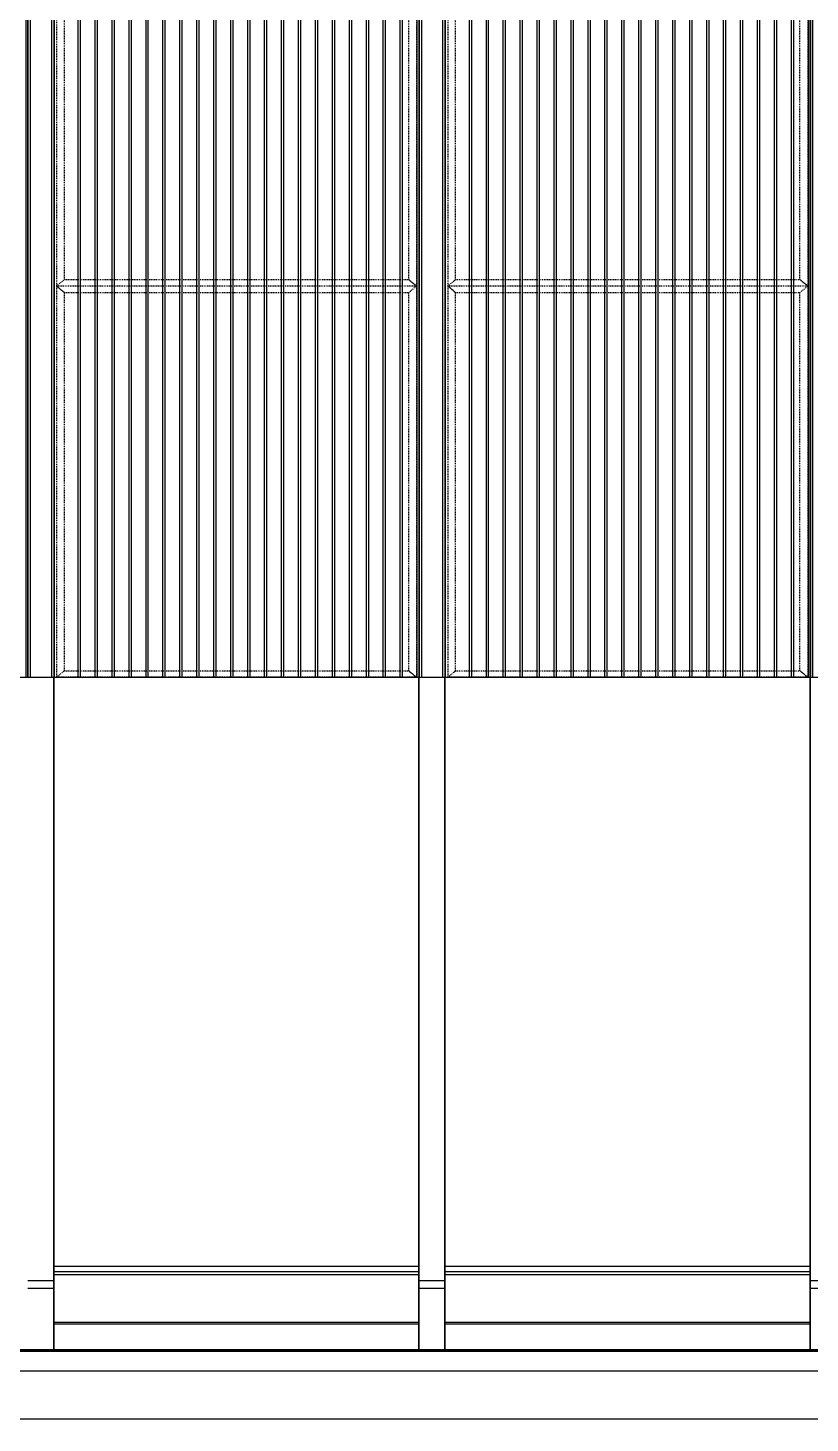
# Model space of a CAD drawing. Header units: millimetres. Extents: x 2519235 to 7246330, y 25937 to 201821.
# Drawn here: x 3140635 to 3143635, y 105490 to 110840 of the extents above; entities that cross this region are included whole.
import ezdxf
from ezdxf.enums import TextEntityAlignment as Align
from ezdxf.xclip import XClip

# ---------------------------------------------------------------- set-up
doc = ezdxf.new("R2010")
doc.units = ezdxf.units.MM
doc.header["$XCLIPFRAME"] = 0
doc.set_wipeout_variables(frame=1)
for name, pattern in [('ACM_Grid2', [9, 6, -1, 1, -1]), ('HIDDEN', [0.375, 0.25, -0.125]), ('HIDDEN2', [4.7625, 3.175, -1.5875]), ('TA_GL_005.00000', [13.75, 5, -1.25, 1.25, -1.25, 5]), ('TA_HL_001.00000', [6.5, 3.55, -2.95])]:
    doc.linetypes.add(name, pattern=pattern)
for name, color, linetype in [('000 - 0_HIDE_OBJ_FRAMING_DEF_SUB_1', 7, 'Continuous'), ('000 - 0_SYM_DWG_GRID-BUBBLE_MAIN_COLOR_1', 7, 'Continuous'), ('000 - 0_SYM_DWG_GRIDLINE_MAIN_COLOR_251', 7, 'Continuous'), ('000 - 0_SYM_DWG_LEVEL_TEXT', 7, 'Continuous'), ('010 - ASPG_EXTR_MAIN_COLOR_2', 7, 'Continuous'), ('010 - ASPG_EXTR_WIPEOUT_', 7, 'Continuous'), ('010 - ASPG_FRAMING_MAIN_COLOR_1', 7, 'Continuous'), ('010 - ASPG_FRAMING_SUB_COLOR_2', 7, 'Continuous'), ('010 - ASPG_FRAMING_SUB_COLOR_3', 7, 'Continuous'), ('_[-125x65x6x8', 7, 'Continuous'), ('_PL-02', 7, 'Continuous'), ('_PLATE-SC', 7, 'Continuous'), ('_SC -100x100x6x8', 7, 'Continuous'), ('_งานโครงสร้าง', 7, 'Continuous'), ('A-canopy', 7, 'Continuous'), ('G-ANNO-HATCH-G251', 7, 'Continuous'), ('Xref-LOUVER$0$_LOUVER', 7, 'Continuous')]:
    doc.layers.add(name, color=color, linetype=linetype)
doc.layers.add('ACM_Line_Grid Line _Existing__Lw2_', color=7, linetype='ACM_Grid2', lineweight=9)
doc.styles.add('Arial', font='arial.ttf', dxfattribs={"height": 300})
doc.styles.add('Arial_1', font='arial.ttf', dxfattribs={"height": 250})
doc.styles.add('TA', font='', dxfattribs={"height": 4.5})
doc.styles.get('TA').set_extended_font_data('Cordia New')

# ---------------------------------------------------------------- blocks, each defined once
blk = doc.blocks.new('A$C9a10139f')
at = {"layer": '000 - 0_HIDE_OBJ_FRAMING_DEF_SUB_1', "lineweight": 9}
h = blk.add_hatch(dxfattribs=at)
h.set_pattern_fill('FP_25', style=0, pattern_type=2)
h.set_pattern_definition([(90, (2976300.8, 29362.6), (-1500, 9e-14), [])])
h.paths.add_polyline_path([(-43252.8, 2267.6), (-14879, 2267.6), (-14879, 2271.1), (-16149.8, 2271.1), (-16149.8, 2386.3), (-16249.8, 2386.3), (-16249.8, 2271.1), (-17649.8, 2271.1), (-17649.8, 2386.3), (-17749.8, 2386.3), (-17749.8, 2271.1), (-19149.8, 2271.1), (-19149.8, 2386.3), (-19249.8, 2386.3), (-19249.8, 2271.1), (-20649.8, 2271.1), (-20649.8, 2386.3), (-20749.8, 2386.3), (-20749.8, 2271.1), (-22149.8, 2271.1), (-22149.8, 2386.3), (-22249.8, 2386.3), (-22249.8, 2271.1), (-23649.8, 2271.1), (-23649.8, 2386.3), (-23749.8, 2386.3), (-23749.8, 2271.1), (-25149.8, 2271.1), (-25149.8, 2386.3), (-25249.8, 2386.3), (-25249.8, 2271.1), (-26649.8, 2271.1), (-26649.8, 2386.3), (-26749.8, 2386.3), (-26750, 2271.1), (-28149.8, 2271.1), (-28149.8, 2386.3), (-28250, 2386.3), (-28250, 2271.1), (-29650, 2271.1), (-29650, 2386.3), (-29750, 2386.3), (-29750, 2271.1), (-31150, 2271.1), (-31150, 2386.3), (-31250, 2386.3), (-31250, 2271.1), (-32380.8, 2271.1), (-32380.8, 2371.1), (-32650, 2371.9), (-32650, 2386.3), (-40862.4, 2386.3), (-40988.5, 2386.3), (-43210.2, 2269.8)])
h.paths.add_polyline_path([(-14760, 2267.6), (-14760, 2271.1), (-14770, 2271.1), (-14770, 2267.6)])
at = {"layer": '000 - 0_HIDE_OBJ_FRAMING_DEF_SUB_1', "color": 7}
for p, q in [((-25249.8, 2502.8), (-25149.8, 2502.8)), ((-25249.8, 2502.8), (-25149.8, 2502.8)), ((-26749.8, 2397.6), (-26649.8, 2397.6)), ((-25249.8, 2402.8), (-25149.8, 2402.8)), ((-25249.8, 2397.6), (-25149.8, 2397.6)), ((-23749.8, 2397.6), (-23649.8, 2397.6)), ((-14750, 2266.3), (-43636.1, 2266.3)), ((-14774, 2267.6), (-43611.8, 2267.6)), ((-14750, 2190), (-44055.1, 2190)), ((-14700, 1990), (-44480.3, 1990)), ((-14750, 2006.4), (-44055.1, 2006.4)), ((-26575, 1990), (-25226.8, 1990)), ((-25176.1, 1990), (-23825, 1990))]:
    blk.add_line(p, q, dxfattribs=at)
at = {"layer": '000 - 0_HIDE_OBJ_FRAMING_DEF_SUB_1', "color": 7, "lineweight": 9}
for p, q in [((-25226.8, 1990), (-26575, 1990)), ((-23825, 1990), (-25176.1, 1990))]:
    blk.add_line(p, q, dxfattribs=at)
blk = doc.blocks.new('*U967')
at = {"color": 7}
blk.add_point((0, 0), dxfattribs=at)
at = {"layer": '000 - 0_SYM_DWG_LEVEL_TEXT', "color": 7, "style": 'Arial_1'}
for tag, p in [('LV_NAME_1', (-531.28, 11.92)), ('LV_NAME_2', (-531.29, 6.83)), ('LV_NAME_3', (-531.3, 1.74))]:
    blk.add_attdef(tag, p, '', height=3, dxfattribs=at)
blk = doc.blocks.new('*U970')
at = {"layer": '000 - 0_SYM_DWG_GRIDLINE_MAIN_COLOR_251', "color": 7, "linetype": 'ByBlock', "ltscale": 5}
blk.add_line((20, 0), (-348.8, 0), dxfattribs=at)
at = {"color": 7, "style": 'TA', "flags": 1}
blk.add_attdef('LOCATION', (6, -6), '', height=4.5, rotation=270, dxfattribs=at)
at = {"layer": '000 - 0_SYM_DWG_GRID-BUBBLE_MAIN_COLOR_1', "color": 7, "style": 'Arial'}
blk.add_attdef('GRID-HEAD', text='', height=4, rotation=90, dxfattribs=at).set_placement((42.25, 0), align=Align.MIDDLE_CENTER)
blk = doc.blocks.new('*U996')
at = {"layer": '000 - 0_SYM_DWG_GRIDLINE_MAIN_COLOR_251', "color": 7, "linetype": 'ByBlock', "ltscale": 5}
blk.add_line((20, 0), (-878, 0), dxfattribs=at)
at = {"color": 7, "style": 'TA', "flags": 1}
blk.add_attdef('LOCATION', (6, -6), '', height=4.5, rotation=270, dxfattribs=at)
blk = doc.blocks.new('W-1-PP17-ENT1_REV02_20260415-163734_PP17_ENT1_ELE3_DIMS')
at = {"color": 7, "xscale": 50, "yscale": 50, "zscale": 50}
blk.add_blockref('*U967', (0, 107040), dxfattribs=at)
at = {"layer": '000 - 0_SYM_DWG_GRIDLINE_MAIN_COLOR_251', "color": 7, "linetype": 'TA_GL_005.00000', "xscale": 50, "yscale": 50, "zscale": 50}
for name, p, rotation in [('*U970', (0, 100000), 270), ('*U996', (-18300, 107040), 180)]:
    blk.add_blockref(name, p, dxfattribs=dict(at, rotation=rotation))
blk = doc.blocks.new('Xref-LOUVER$0$A$C4e4e93cb')
at = {"color": 7}
blk.add_wipeout([(10250, 5871.1), (10250, 8480), (28151.2, 8480), (28151.2, 5771.1), (10520.3, 5771.1), (10520.3, 5871.1)], dxfattribs=at).dxf.layer = 'A-canopy'
blk.add_wipeout([(10250, 5871.1), (10250, 8480), (28151.2, 8480), (28151.2, 5771.1), (10520.3, 5771.1), (10520.3, 5871.1)], dxfattribs=at)
at = {"layer": 'A-canopy', "color": 7}
for p, q in [((16248.8, 8480), (16152.8, 8480)), ((16248.8, 8480), (16152.8, 8480)), ((16250.2, 7891.1), (16250.2, 8480)), ((16250.2, 8480), (17650.2, 8480)), ((16250.2, 8240), (16250.2, 8455)), ((16250.2, 8455), (16250.2, 7891.1)), ((16300.2, 8480), (16250.8, 8480)), ((16300.2, 8480), (16250.8, 8480)), ((16250.8, 8480), (17650.2, 8480)), ((17650.8, 8480), (17600.2, 8480)), ((17650.8, 8480), (17600.2, 8480)), ((17650.2, 8480), (17650.2, 7891.1)), ((17650.2, 7891.1), (17650.2, 8455)), ((17650.2, 8455), (17650.2, 8240)), ((17748.8, 8480), (17652.8, 8480)), ((17748.8, 8480), (17652.8, 8480)), ((17750.2, 7891.1), (17750.2, 8480)), ((17750.2, 8480), (18300, 8480)), ((17750.2, 8240), (17750.2, 8455)), ((17750.2, 8455), (17750.2, 7891.1)), ((17800.2, 8480), (17750.8, 8480)), ((17800.2, 8480), (17750.8, 8480)), ((17750.8, 8480), (18300, 8480)), ((18300, 8480), (19150.2, 8480)), ((18300, 8480), (19150.2, 8480)), ((19150.8, 8480), (19100.2, 8480)), ((19150.8, 8480), (19100.2, 8480)), ((19150.2, 8480), (19150.2, 7891.1)), ((19150.2, 7891.1), (19150.2, 8455)), ((19150.2, 8455), (19150.2, 8240)), ((16152.8, 8365), (16150.8, 8365)), ((16250.2, 8365), (16248.8, 8365)), ((17652.8, 8365), (17650.8, 8365)), ((17750.2, 8365), (17748.8, 8365)), ((16250.2, 6091.1), (16250.2, 7891.1)), ((16250.2, 7891.1), (16250.2, 6066.1)), ((17650.2, 6066.1), (17650.2, 7891.1)), ((17650.2, 7891.1), (17650.2, 6091.1)), ((17750.2, 6091.1), (17750.2, 7891.1)), ((17750.2, 7891.1), (17750.2, 6066.1)), ((19150.2, 6066.1), (19150.2, 7891.1)), ((19150.2, 7891.1), (19150.2, 6091.1)), ((16250.2, 6071.1), (16250.2, 6091.1)), ((17650.2, 6091.1), (16250.2, 6091.1)), ((16250.2, 6060.2), (16250.2, 6071.1)), ((16250.2, 6071.1), (17650.2, 6071.1)), ((16250.2, 6071.1), (17650.2, 6071.1)), ((16250.2, 6066.1), (16250.2, 5896.1)), ((16250.2, 6058.1), (16250.2, 6060.2)), ((16250.2, 6060.2), (17650.2, 6060.2)), ((16250.2, 5877.1), (16250.2, 6058.1)), ((16250.2, 6036.1), (16250.2, 6048.6)), ((16250.2, 6046.6), (16250.2, 6036.1)), ((17650.2, 6091.1), (17650.2, 6071.1)), ((17650.2, 6071.1), (17650.2, 6060.2)), ((17650.2, 5896.1), (17650.2, 6066.1)), ((17650.2, 6060.2), (17650.2, 6058.1)), ((17650.2, 6058.1), (17650.2, 5877.1)), ((17650.2, 6048.6), (17650.2, 6036.1)), ((17650.2, 6036.1), (17650.2, 6046.6)), ((17750.2, 6071.1), (17750.2, 6091.1)), ((18300, 6091.1), (17750.2, 6091.1)), ((17750.2, 6060.2), (17750.2, 6071.1)), ((17750.2, 6071.1), (18300, 6071.1)), ((17750.2, 6071.1), (18300, 6071.1)), ((17750.2, 6066.1), (17750.2, 5896.1)), ((17750.2, 6058.1), (17750.2, 6060.2)), ((17750.2, 6060.2), (18300, 6060.2)), ((17750.2, 5877.1), (17750.2, 6058.1)), ((17750.2, 6036.1), (17750.2, 6048.6)), ((17750.2, 6046.6), (17750.2, 6036.1)), ((19150.2, 6091.1), (18300, 6091.1)), ((18300, 6071.1), (19150.2, 6071.1)), ((18300, 6071.1), (19150.2, 6071.1)), ((18300, 6060.2), (19150.2, 6060.2)), ((19150.2, 6091.1), (19150.2, 6071.1)), ((19150.2, 6071.1), (19150.2, 6060.2)), ((19150.2, 5896.1), (19150.2, 6066.1)), ((19150.2, 6060.2), (19150.2, 6058.1)), ((19150.2, 6058.1), (19150.2, 5877.1)), ((19150.2, 6048.6), (19150.2, 6036.1)), ((19150.2, 6036.1), (19150.2, 6046.6)), ((16250.2, 6036.1), (16150.2, 6036.1)), ((16250.2, 6036.1), (16150.2, 6036.1)), ((16250.2, 6006.1), (16150.2, 6006.1)), ((16250.2, 6006.1), (16150.2, 6006.1)), ((16250.2, 5896.1), (16250.2, 6006.1)), ((16250.2, 6006.1), (16250.2, 5771.1)), ((17750.2, 6036.1), (17650.2, 6036.1)), ((17750.2, 6036.1), (17650.2, 6036.1)), ((17650.2, 5771.1), (17650.2, 6006.1)), ((17650.2, 6006.1), (17650.2, 5896.1)), ((17750.2, 6006.1), (17650.2, 6006.1)), ((17750.2, 6006.1), (17650.2, 6006.1)), ((17750.2, 5896.1), (17750.2, 6006.1)), ((17750.2, 6006.1), (17750.2, 5771.1)), ((19250.2, 6036.1), (19150.2, 6036.1)), ((19250.2, 6036.1), (19150.2, 6036.1)), ((19150.2, 5771.1), (19150.2, 6006.1)), ((19150.2, 6006.1), (19150.2, 5896.1)), ((19250.2, 6006.1), (19150.2, 6006.1)), ((19250.2, 6006.1), (19150.2, 6006.1)), ((16250.2, 5871.1), (16250.2, 5877.1)), ((16250.2, 5877.1), (17650.2, 5877.1)), ((16250.2, 5877.1), (17650.2, 5877.1)), ((16250.2, 5871.9), (16250.2, 5872.8)), ((16250.2, 5872.8), (16250.2, 5871.8)), ((16250.2, 5771.1), (16250.2, 5871.1)), ((16250.2, 5871.1), (17650.2, 5871.1)), ((16250.2, 5871.1), (17650.2, 5871.1)), ((17650.2, 5877.1), (17650.2, 5871.1)), ((17650.2, 5871.8), (17650.2, 5872.8)), ((17650.2, 5872.8), (17650.2, 5871.9)), ((17650.2, 5871.1), (17650.2, 5771.1)), ((17750.2, 5871.1), (17750.2, 5877.1)), ((17750.2, 5877.1), (18300, 5877.1)), ((17750.2, 5877.1), (18300, 5877.1)), ((17750.2, 5871.9), (17750.2, 5872.8)), ((17750.2, 5872.8), (17750.2, 5871.8)), ((17750.2, 5771.1), (17750.2, 5871.1)), ((17750.2, 5871.1), (18300, 5871.1)), ((17750.2, 5871.1), (18300, 5871.1)), ((18300, 5877.1), (19150.2, 5877.1)), ((18300, 5877.1), (19150.2, 5877.1)), ((18300, 5871.1), (19150.2, 5871.1)), ((18300, 5871.1), (19150.2, 5871.1)), ((19150.2, 5877.1), (19150.2, 5871.1)), ((19150.2, 5871.8), (19150.2, 5872.8)), ((19150.2, 5872.8), (19150.2, 5871.9)), ((19150.2, 5871.1), (19150.2, 5771.1)), ((16250.2, 5771.1), (17650.2, 5771.1)), ((16250.2, 5771.1), (17650.2, 5771.1)), ((17750.2, 5771.1), (18300, 5771.1)), ((17750.2, 5771.1), (18300, 5771.1)), ((18300, 5771.1), (19150.2, 5771.1)), ((18300, 5771.1), (19150.2, 5771.1))]:
    blk.add_line(p, q, dxfattribs=at)
blk.add_lwpolyline([(10250, 5871.1), (10250, 8480), (28151.2, 8480), (28151.2, 5771.1), (10520.3, 5771.1), (10520.3, 5871.1)], close=True, dxfattribs=at)
blk = doc.blocks.new('*U92')
at = {"color": 7, "linetype": 'HIDDEN2', "ltscale": 0.3}
blk.add_line((0, -26.5), (-2700, -26.5), dxfattribs=at)
at = {"color": 7}
blk.add_lwpolyline([(0, 32.5), (-2700, 32.5), (-2700, -32.5), (0, -32.5)], close=True, dxfattribs=at)
blk = doc.blocks.new('_PL-01')
at = {"layer": 'G-ANNO-HATCH-G251'}
h = blk.add_hatch(dxfattribs=at)
h.set_pattern_fill('AR-CONC', scale=0.05)
h.set_pattern_definition([(50, (-178564.836, -85577.109), (9.10923345, -0.79695428), [0.9525, -10.4775]), (355, (-178564.836, -85577.109), (-1.76217107, 9.55284226), [0.762, -8.3820292]), (100.4514447, (-178564.077, -85577.176), (7.34706235, 8.7558876), [0.80950044, -8.90451223]), (46.1842, (-178564.836, -85574.569), (13.55395204, -2.1021164), [1.42875, -15.71625]), (96.6355576, (-178563.706, -85574.744), (11.8702067, 12.3713062), [1.2142512, -13.3567804]), (351.184151, (-178564.836, -85574.57), (11.8702067, 12.3713062), [1.1429984, -12.5729866]), (21, (-178563.566, -85575.204), (7.58071956, -5.1132599), [0.9525, -10.4775]), (326, (-178563.566, -85575.204), (3.0901014, 9.2093983), [0.762, -8.382]), (71.451445, (-178562.934, -85575.63), (10.67082096, 4.09613844), [0.80950044, -8.9044969]), (37.5, (-178564.8358, -85577.1093), (0.15443016, 4.227751944), [0, -8.2804, 0, -8.509, 0, -8.41375]), (7.5, (-178564.836, -85577.1093), (3.34098313, 5.00902874), [0, -4.8514, 0, -8.0899, 0, -3.20675]), (327.5, (-178567.668, -85577.1093), (6.77952976, -0.2864372), [0, -3.175, 0, -9.906, 0, -13.1445]), (317.5, (-178568.938, -85577.1093), (7.40645907, 1.27132455), [0, -4.1275, 0, -6.5786, 0, -9.3345])])
h.paths.add_polyline_path([(70, 0), (-70, 0), (-70, -10), (70, -10)])
h = blk.add_hatch(dxfattribs=at)
h.set_pattern_fill('ANSI32', scale=0.5, angle=90)
h.set_pattern_definition([(135, (-178371.5467, -85577.1093), (-3.36759605, -3.36759605), []), (135, (-178371.5467, -85574.8643), (-3.36759605, -3.36759605), [])])
h.paths.add_polyline_path([(70, -10), (-70, -10), (-70, -20), (70, -20)])
at = {"color": 7}
for points in [[(-70, 0), (70, 0), (70, -10), (-70, -10)], [(-70, -10), (70, -10), (70, -20), (-70, -20)]]:
    blk.add_lwpolyline(points, close=True, dxfattribs=at)
at = {"layer": 'ACM_Line_Grid Line _Existing__Lw2_', "color": 7, "lineweight": 20}
blk.add_line((0, 0), (0, -20), dxfattribs=at)
blk = doc.blocks.new('*U57')
at = {"color": 7}
for p, q in [((-3, 1960), (-63, 1960)), ((-57.9, 1955), (-50, 1955)), ((-50, -395), (-50, 1955)), ((-50, 1955), (50, 1955)), ((-24.8, 1931.6), (-24.8, 1918.4)), ((-24.8, 1931.6), (-23.6, 1930.3)), ((-22.4, 1931.6), (-23.6, 1930.3)), ((-23.6, 1930.3), (-23.6, 1919.7)), ((-22.4, 1931.6), (-21.2, 1930.3)), ((-22.4, 1931.6), (-22.4, 1918.4)), ((-20, 1931.6), (-21.2, 1930.3)), ((-21.2, 1930.3), (-21.2, 1919.7)), ((-20, 1931.6), (-18.8, 1930.3)), ((-20, 1931.6), (-20, 1918.4)), ((-17.6, 1935.8), (-18.8, 1935)), ((-18.8, 1935), (-18.8, 1915)), ((-17.6, 1935.8), (-11, 1935.8)), ((-17.6, 1928.6), (-11, 1928.6)), ((-11, 1935.8), (-9.8, 1935)), ((-9.8, 1938.5), (-9.8, 1911.5)), ((-9.8, 1938.5), (-8, 1938.5)), ((-8, 1938.5), (-8, 1911.5)), ((-3, 1955), (-3, 1960)), ((4, 1911.5), (4, 1938.5)), ((5.8, 1938.5), (4, 1938.5)), ((5.8, 1911.5), (5.8, 1938.5)), ((7, 1935.8), (5.8, 1935)), ((13.6, 1935.8), (7, 1935.8)), ((13.6, 1928.6), (7, 1928.6)), ((13.6, 1935.8), (14.8, 1935)), ((14.8, 1915), (14.8, 1935)), ((22.6, 1935.8), (16, 1935.8)), ((22.6, 1928.6), (16, 1928.6)), ((22.6, 1935.8), (23.8, 1935)), ((23.8, 1915), (23.8, 1935)), ((25, 1931.6), (23.8, 1930.3)), ((26.2, 1930.3), (25, 1931.6)), ((25, 1918.4), (25, 1931.6)), ((27.4, 1931.6), (26.2, 1930.3)), ((26.2, 1919.7), (26.2, 1930.3)), ((28.6, 1930.3), (27.4, 1931.6)), ((27.4, 1918.4), (27.4, 1931.6)), ((29.8, 1931.6), (28.6, 1930.3)), ((28.6, 1930.3), (28.6, 1919.7)), ((29.8, 1918.4), (29.8, 1931.6)), ((50, 1955), (50, -395)), ((-24.8, 1918.4), (-23.6, 1919.7)), ((-23.6, 1919.7), (-22.4, 1918.4)), ((-22.4, 1918.4), (-21.2, 1919.7)), ((-21.2, 1919.7), (-20, 1918.4)), ((-20, 1918.4), (-18.8, 1919.7)), ((-17.6, 1914.2), (-18.8, 1915)), ((-17.6, 1921.4), (-11, 1921.4)), ((-17.6, 1914.2), (-11, 1914.2)), ((-11, 1914.2), (-9.8, 1915)), ((-9.8, 1911.5), (-8, 1911.5)), ((5.8, 1911.5), (4, 1911.5)), ((7, 1914.2), (5.8, 1915)), ((13.6, 1921.4), (7, 1921.4)), ((13.6, 1914.2), (7, 1914.2)), ((13.6, 1914.2), (14.8, 1915)), ((22.6, 1921.4), (16, 1921.4)), ((22.6, 1914.2), (16, 1914.2)), ((22.6, 1914.2), (23.8, 1915)), ((25, 1918.4), (23.8, 1919.7)), ((25, 1918.4), (26.2, 1919.7)), ((27.4, 1918.4), (26.2, 1919.7)), ((27.4, 1918.4), (28.6, 1919.7)), ((29.8, 1918.4), (28.6, 1919.7)), ((-24.8, -371.6), (-24.8, -358.4)), ((-24.8, -358.4), (-23.6, -359.7)), ((-24.8, -371.6), (-23.6, -370.3)), ((-23.6, -359.7), (-22.4, -358.4)), ((-23.6, -370.3), (-23.6, -359.7)), ((-22.4, -371.6), (-23.6, -370.3)), ((-22.4, -358.4), (-21.2, -359.7)), ((-22.4, -371.6), (-22.4, -358.4)), ((-22.4, -371.6), (-21.2, -370.3)), ((-21.2, -359.7), (-20, -358.4)), ((-21.2, -370.3), (-21.2, -359.7)), ((-20, -371.6), (-21.2, -370.3)), ((-20, -358.4), (-18.8, -359.7)), ((-20, -371.6), (-20, -358.4)), ((-20, -371.6), (-18.8, -370.3)), ((-17.6, -354.2), (-18.8, -355)), ((-18.8, -375), (-18.8, -355)), ((-17.6, -354.2), (-11, -354.2)), ((-17.6, -361.4), (-11, -361.4)), ((-17.6, -368.6), (-11, -368.6)), ((-11, -354.2), (-9.8, -355)), ((-9.8, -378.5), (-9.8, -351.5)), ((-9.8, -351.5), (-8, -351.5)), ((-8, -378.5), (-8, -351.5)), ((4, -351.5), (4, -378.5)), ((5.8, -351.5), (4, -351.5)), ((5.8, -351.5), (5.8, -378.5)), ((7, -354.2), (5.8, -355)), ((13.6, -354.2), (7, -354.2)), ((13.6, -361.4), (7, -361.4)), ((13.6, -368.6), (7, -368.6)), ((13.6, -354.2), (14.8, -355)), ((14.8, -355), (14.8, -375)), ((22.6, -354.2), (16, -354.2)), ((22.6, -361.4), (16, -361.4)), ((22.6, -368.6), (16, -368.6)), ((22.6, -354.2), (23.8, -355)), ((23.8, -355), (23.8, -375)), ((25, -358.4), (23.8, -359.7)), ((25, -371.6), (23.8, -370.3)), ((25, -358.4), (26.2, -359.7)), ((25, -358.4), (25, -371.6)), ((26.2, -370.3), (25, -371.6)), ((27.4, -358.4), (26.2, -359.7)), ((26.2, -359.7), (26.2, -370.3)), ((27.4, -371.6), (26.2, -370.3)), ((27.4, -358.4), (28.6, -359.7)), ((27.4, -358.4), (27.4, -371.6)), ((28.6, -370.3), (27.4, -371.6)), ((29.8, -358.4), (28.6, -359.7)), ((28.6, -370.3), (28.6, -359.7)), ((29.8, -371.6), (28.6, -370.3)), ((29.8, -358.4), (29.8, -371.6)), ((-3, -400), (-63, -400)), ((-57.9, -395), (-50, -395)), ((-50, -395), (50, -395)), ((-17.6, -375.8), (-18.8, -375)), ((-17.6, -375.8), (-11, -375.8)), ((-11, -375.8), (-9.8, -375)), ((-9.8, -378.5), (-8, -378.5)), ((-3, -395), (-3, -400)), ((5.8, -378.5), (4, -378.5)), ((7, -375.8), (5.8, -375)), ((13.6, -375.8), (7, -375.8)), ((13.6, -375.8), (14.8, -375)), ((22.6, -375.8), (16, -375.8)), ((22.6, -375.8), (23.8, -375))]:
    blk.add_line(p, q, dxfattribs=at)
at = {"color": 7, "linetype": 'HIDDEN'}
for p, q in [((-8, 1950), (-8, 1905.1)), ((-8, -390), (-8, -345.1))]:
    blk.add_line(p, q, dxfattribs=at)
at = {"color": 7, "linetype": 'HIDDEN', "ltscale": 0.1}
for p, q in [((-3, 1955), (-3, -395)), ((3, -395), (3, 1955))]:
    blk.add_line(p, q, dxfattribs=at)
at = {"color": 7}
for points in [[(-17.6, 1935.8, 0.325), (-17.6, 1928.6, 0.325), (-17.6, 1921.4, 0.325), (-17.6, 1914.2, 0.325)], [(-11, 1935.8, -0.325), (-11, 1928.6, -0.325), (-11, 1921.4, -0.325), (-11, 1914.2, -0.325)], [(7, 1914.2, -0.325), (7, 1921.4, -0.325), (7, 1928.6, -0.325), (7, 1935.8, -0.325)], [(13.6, 1914.2, 0.325), (13.6, 1921.4, 0.325), (13.6, 1928.6, 0.325), (13.6, 1935.8, 0.325)], [(22.6, 1914.2, 0.325), (22.6, 1921.4, 0.325), (22.6, 1928.6, 0.325), (22.6, 1935.8, 0.325)], [(-17.6, -375.8, -0.325), (-17.6, -368.6, -0.325), (-17.6, -361.4, -0.325), (-17.6, -354.2, -0.325)], [(-11, -375.8, 0.325), (-11, -368.6, 0.325), (-11, -361.4, 0.325), (-11, -354.2, 0.325)], [(7, -354.2, 0.325), (7, -361.4, 0.325), (7, -368.6, 0.325), (7, -375.8, 0.325)], [(13.6, -354.2, -0.325), (13.6, -361.4, -0.325), (13.6, -368.6, -0.325), (13.6, -375.8, -0.325)], [(22.6, -354.2, -0.325), (22.6, -361.4, -0.325), (22.6, -368.6, -0.325), (22.6, -375.8, -0.325)]]:
    blk.add_lwpolyline(points, format="xyb", dxfattribs=at)
for points in [[(16, 1935.8, 0.325), (16, 1928.6, 0.325), (16, 1921.4, 0.325), (16, 1914.2), (14.8, 1915), (14.8, 1935)], [(16, -375.8, -0.325), (16, -368.6, -0.325), (16, -361.4, -0.325), (16, -354.2), (14.8, -355), (14.8, -375)]]:
    blk.add_lwpolyline(points, format="xyb", close=True, dxfattribs=at)
for centre, radius, start, end in [((-57.2, 1960.9), 5.91, 188.4792, 263.1502), ((-18.3, 1925), 9.29, 134.3223, 225.6777), ((23.3, 1925), 9.29, 314.3223, 45.6777), ((71.5, 1920.9), 47.7, 178.4903, 181.5097), ((-18.3, -365), 9.29, 134.3223, 225.6777), ((71.5, -360.9), 47.7, 178.4903, 181.5097), ((23.3, -365), 9.29, 314.3223, 45.6777), ((-57.2, -400.9), 5.91, 96.8498, 171.5208)]:
    blk.add_arc(centre, radius, start, end, dxfattribs=at)
at = {"color": 7, "linetype": 'HIDDEN'}
for centre, radius, start, end in [((-13, 1950), 5, 0, 90), ((-2.1, 1905.8), 5.91, 186.8498, 261.5208), ((-2.1, -345.8), 5.91, 98.4792, 173.1502), ((-13, -390), 5, 270, 0)]:
    blk.add_arc(centre, radius, start, end, dxfattribs=at)
at = {"layer": 'Defpoints', "color": 7}
blk.add_line((0, 1960), (0, -400), dxfattribs=at)
blk = doc.blocks.new('*U136')
at = {"color": 7}
for p, q in [((-3, 1970), (-63, 1970)), ((-57.9, 1965), (-50, 1965)), ((-50, -395), (-50, 1965)), ((-50, 1965), (50, 1965)), ((-24.8, 1941.6), (-24.8, 1928.4)), ((-24.8, 1941.6), (-23.6, 1940.3)), ((-24.8, 1928.4), (-23.6, 1929.7)), ((-22.4, 1941.6), (-23.6, 1940.3)), ((-23.6, 1940.3), (-23.6, 1929.7)), ((-23.6, 1929.7), (-22.4, 1928.4)), ((-22.4, 1941.6), (-21.2, 1940.3)), ((-22.4, 1941.6), (-22.4, 1928.4)), ((-22.4, 1928.4), (-21.2, 1929.7)), ((-20, 1941.6), (-21.2, 1940.3)), ((-21.2, 1940.3), (-21.2, 1929.7)), ((-21.2, 1929.7), (-20, 1928.4)), ((-20, 1941.6), (-18.8, 1940.3)), ((-20, 1941.6), (-20, 1928.4)), ((-20, 1928.4), (-18.8, 1929.7)), ((-17.6, 1945.8), (-18.8, 1945)), ((-18.8, 1945), (-18.8, 1925)), ((-17.6, 1945.8), (-11, 1945.8)), ((-17.6, 1938.6), (-11, 1938.6)), ((-17.6, 1931.4), (-11, 1931.4)), ((-11, 1945.8), (-9.8, 1945)), ((-9.8, 1948.5), (-9.8, 1921.5)), ((-9.8, 1948.5), (-8, 1948.5)), ((-8, 1948.5), (-8, 1921.5)), ((-3, 1965), (-3, 1970)), ((4, 1921.5), (4, 1948.5)), ((5.8, 1948.5), (4, 1948.5)), ((5.8, 1921.5), (5.8, 1948.5)), ((7, 1945.8), (5.8, 1945)), ((13.6, 1945.8), (7, 1945.8)), ((13.6, 1938.6), (7, 1938.6)), ((13.6, 1931.4), (7, 1931.4)), ((13.6, 1945.8), (14.8, 1945)), ((14.8, 1925), (14.8, 1945)), ((22.6, 1945.8), (16, 1945.8)), ((22.6, 1938.6), (16, 1938.6)), ((22.6, 1931.4), (16, 1931.4)), ((22.6, 1945.8), (23.8, 1945)), ((23.8, 1925), (23.8, 1945)), ((25, 1941.6), (23.8, 1940.3)), ((25, 1928.4), (23.8, 1929.7)), ((26.2, 1940.3), (25, 1941.6)), ((25, 1928.4), (25, 1941.6)), ((25, 1928.4), (26.2, 1929.7)), ((27.4, 1941.6), (26.2, 1940.3)), ((26.2, 1929.7), (26.2, 1940.3)), ((27.4, 1928.4), (26.2, 1929.7)), ((28.6, 1940.3), (27.4, 1941.6)), ((27.4, 1928.4), (27.4, 1941.6)), ((27.4, 1928.4), (28.6, 1929.7)), ((29.8, 1941.6), (28.6, 1940.3)), ((28.6, 1940.3), (28.6, 1929.7)), ((29.8, 1928.4), (28.6, 1929.7)), ((29.8, 1928.4), (29.8, 1941.6)), ((50, 1965), (50, -395)), ((-17.6, 1924.2), (-18.8, 1925)), ((-17.6, 1924.2), (-11, 1924.2)), ((-11, 1924.2), (-9.8, 1925)), ((-9.8, 1921.5), (-8, 1921.5)), ((5.8, 1921.5), (4, 1921.5)), ((7, 1924.2), (5.8, 1925)), ((13.6, 1924.2), (7, 1924.2)), ((13.6, 1924.2), (14.8, 1925)), ((22.6, 1924.2), (16, 1924.2)), ((22.6, 1924.2), (23.8, 1925)), ((-24.8, -371.6), (-24.8, -358.4)), ((-24.8, -358.4), (-23.6, -359.7)), ((-24.8, -371.6), (-23.6, -370.3)), ((-23.6, -359.7), (-22.4, -358.4)), ((-23.6, -370.3), (-23.6, -359.7)), ((-22.4, -371.6), (-23.6, -370.3)), ((-22.4, -358.4), (-21.2, -359.7)), ((-22.4, -371.6), (-22.4, -358.4)), ((-22.4, -371.6), (-21.2, -370.3)), ((-21.2, -359.7), (-20, -358.4)), ((-21.2, -370.3), (-21.2, -359.7)), ((-20, -371.6), (-21.2, -370.3)), ((-20, -358.4), (-18.8, -359.7)), ((-20, -371.6), (-20, -358.4)), ((-20, -371.6), (-18.8, -370.3)), ((-17.6, -354.2), (-18.8, -355)), ((-18.8, -375), (-18.8, -355)), ((-17.6, -354.2), (-11, -354.2)), ((-17.6, -361.4), (-11, -361.4)), ((-17.6, -368.6), (-11, -368.6)), ((-11, -354.2), (-9.8, -355)), ((-9.8, -378.5), (-9.8, -351.5)), ((-9.8, -351.5), (-8, -351.5)), ((-8, -378.5), (-8, -351.5)), ((4, -351.5), (4, -378.5)), ((5.8, -351.5), (4, -351.5)), ((5.8, -351.5), (5.8, -378.5)), ((7, -354.2), (5.8, -355)), ((13.6, -354.2), (7, -354.2)), ((13.6, -361.4), (7, -361.4)), ((13.6, -368.6), (7, -368.6)), ((13.6, -354.2), (14.8, -355)), ((14.8, -355), (14.8, -375)), ((22.6, -354.2), (16, -354.2)), ((22.6, -361.4), (16, -361.4)), ((22.6, -368.6), (16, -368.6)), ((22.6, -354.2), (23.8, -355)), ((23.8, -355), (23.8, -375)), ((25, -358.4), (23.8, -359.7)), ((25, -371.6), (23.8, -370.3)), ((25, -358.4), (26.2, -359.7)), ((25, -358.4), (25, -371.6)), ((26.2, -370.3), (25, -371.6)), ((27.4, -358.4), (26.2, -359.7)), ((26.2, -359.7), (26.2, -370.3)), ((27.4, -371.6), (26.2, -370.3)), ((27.4, -358.4), (28.6, -359.7)), ((27.4, -358.4), (27.4, -371.6)), ((28.6, -370.3), (27.4, -371.6)), ((29.8, -358.4), (28.6, -359.7)), ((28.6, -370.3), (28.6, -359.7)), ((29.8, -371.6), (28.6, -370.3)), ((29.8, -358.4), (29.8, -371.6)), ((-3, -400), (-63, -400)), ((-57.9, -395), (-50, -395)), ((-50, -395), (50, -395)), ((-17.6, -375.8), (-18.8, -375)), ((-17.6, -375.8), (-11, -375.8)), ((-11, -375.8), (-9.8, -375)), ((-9.8, -378.5), (-8, -378.5)), ((-3, -395), (-3, -400)), ((5.8, -378.5), (4, -378.5)), ((7, -375.8), (5.8, -375)), ((13.6, -375.8), (7, -375.8)), ((13.6, -375.8), (14.8, -375)), ((22.6, -375.8), (16, -375.8)), ((22.6, -375.8), (23.8, -375))]:
    blk.add_line(p, q, dxfattribs=at)
at = {"color": 7, "linetype": 'HIDDEN'}
for p, q in [((-8, 1960), (-8, 1915.1)), ((-8, -390), (-8, -345.1))]:
    blk.add_line(p, q, dxfattribs=at)
at = {"color": 7, "linetype": 'HIDDEN', "ltscale": 0.1}
for p, q in [((-3, 1965), (-3, -395)), ((3, -395), (3, 1965))]:
    blk.add_line(p, q, dxfattribs=at)
at = {"color": 7}
for points in [[(-17.6, 1945.8, 0.325), (-17.6, 1938.6, 0.325), (-17.6, 1931.4, 0.325), (-17.6, 1924.2, 0.325)], [(-11, 1945.8, -0.325), (-11, 1938.6, -0.325), (-11, 1931.4, -0.325), (-11, 1924.2, -0.325)], [(7, 1924.2, -0.325), (7, 1931.4, -0.325), (7, 1938.6, -0.325), (7, 1945.8, -0.325)], [(13.6, 1924.2, 0.325), (13.6, 1931.4, 0.325), (13.6, 1938.6, 0.325), (13.6, 1945.8, 0.325)], [(22.6, 1924.2, 0.325), (22.6, 1931.4, 0.325), (22.6, 1938.6, 0.325), (22.6, 1945.8, 0.325)], [(-17.6, -375.8, -0.325), (-17.6, -368.6, -0.325), (-17.6, -361.4, -0.325), (-17.6, -354.2, -0.325)], [(-11, -375.8, 0.325), (-11, -368.6, 0.325), (-11, -361.4, 0.325), (-11, -354.2, 0.325)], [(7, -354.2, 0.325), (7, -361.4, 0.325), (7, -368.6, 0.325), (7, -375.8, 0.325)], [(13.6, -354.2, -0.325), (13.6, -361.4, -0.325), (13.6, -368.6, -0.325), (13.6, -375.8, -0.325)], [(22.6, -354.2, -0.325), (22.6, -361.4, -0.325), (22.6, -368.6, -0.325), (22.6, -375.8, -0.325)]]:
    blk.add_lwpolyline(points, format="xyb", dxfattribs=at)
for points in [[(16, 1945.8, 0.325), (16, 1938.6, 0.325), (16, 1931.4, 0.325), (16, 1924.2), (14.8, 1925), (14.8, 1945)], [(16, -375.8, -0.325), (16, -368.6, -0.325), (16, -361.4, -0.325), (16, -354.2), (14.8, -355), (14.8, -375)]]:
    blk.add_lwpolyline(points, format="xyb", close=True, dxfattribs=at)
for centre, radius, start, end in [((-57.2, 1970.9), 5.91, 188.4792, 263.1502), ((-18.3, 1935), 9.29, 134.3223, 225.6777), ((71.5, 1930.9), 47.7, 178.4903, 181.5097), ((23.3, 1935), 9.29, 314.3223, 45.6777), ((-18.3, -365), 9.29, 134.3223, 225.6777), ((71.5, -360.9), 47.7, 178.4903, 181.5097), ((23.3, -365), 9.29, 314.3223, 45.6777), ((-57.2, -400.9), 5.91, 96.8498, 171.5208)]:
    blk.add_arc(centre, radius, start, end, dxfattribs=at)
at = {"color": 7, "linetype": 'HIDDEN'}
for centre, radius, start, end in [((-13, 1960), 5, 0, 90), ((-2.1, 1915.8), 5.91, 186.8498, 261.5208), ((-2.1, -345.8), 5.91, 98.4792, 173.1502), ((-13, -390), 5, 270, 0)]:
    blk.add_arc(centre, radius, start, end, dxfattribs=at)
at = {"layer": 'Defpoints', "color": 7}
blk.add_line((0, 1970), (0, -400), dxfattribs=at)
blk = doc.blocks.new('_PL-02')
at = {"layer": 'G-ANNO-HATCH-G251'}
h = blk.add_hatch(dxfattribs=at)
h.set_pattern_fill('ANSI32', scale=0.5, angle=90)
h.set_pattern_definition([(135, (-178371.5467, -85567.1093), (-3.36759605, -3.36759605), []), (135, (-178371.5467, -85564.8643), (-3.36759605, -3.36759605), [])])
h.paths.add_polyline_path([(70, 0), (-70, 0), (-70, -10), (70, -10)])
at = {"color": 7}
blk.add_lwpolyline([(-70, 0), (70, 0), (70, -10), (-70, -10)], close=True, dxfattribs=at)
at = {"layer": 'ACM_Line_Grid Line _Existing__Lw2_', "color": 7, "lineweight": 20}
blk.add_line((0, 0), (0, -10), dxfattribs=at)
blk = doc.blocks.new('W-1-PP17-ENT1_REV02_20260415-163809_PP17_ENT1_SE_ELE3')
at = {"color": 7}
blk.add_line((-2100.2, 114040), (-2100.2, 110840), dxfattribs=at)
at = {"layer": '_งานโครงสร้าง', "color": 7}
for p, q in [((774.8, 114340), (774.8, 100790)), ((-2225.2, 110840), (-1975.2, 110840)), ((-2225.2, 110840), (-1975.2, 110840)), ((349.8, 110840), (599.8, 110840)), ((-1975.2, 108140), (774.8, 108140))]:
    blk.add_line(p, q, dxfattribs=at)
at = {"layer": '_งานโครงสร้าง', "color": 7, "extrusion": (-1.22465e-16, 1, 0)}
for p, q in [((-1975.2, 110840), (-1975.2, 100790)), ((-1975.2, 110840), (774.8, 110840)), ((-1975.2, 110540), (774.8, 110540))]:
    blk.add_line(p, q, dxfattribs=at)
at = {"layer": '_งานโครงสร้าง', "color": 7}
blk.add_lwpolyline([(-1975.2, 106940), (774.8, 106940), (774.8, 105490), (-1975.2, 105490)], close=True, dxfattribs=at)
at = {"layer": '_[-125x65x6x8', "color": 7}
for p in [(749.8, 110040), (749.8, 108865)]:
    blk.add_blockref('*U92', p, dxfattribs=at)
at = {"layer": '_PL-02', "color": 7}
blk.add_blockref('_PL-02', (474.8, 110540), dxfattribs=at)
at = {"layer": '_PLATE-SC', "color": 7}
blk.add_blockref('_PL-01', (-1675.2, 110540), dxfattribs=at)
at = {"layer": '_PLATE-SC', "color": 7, "xscale": -1, "rotation": 180}
for p in [(-1675.2, 108140), (474.8, 108140)]:
    blk.add_blockref('_PL-01', p, dxfattribs=at)
at = {"layer": '_SC -100x100x6x8', "color": 7}
for name, p in [('*U57', (-1675.2, 108560)), ('*U136', (474.8, 108560))]:
    blk.add_blockref(name, p, dxfattribs=at)
at = {"layer": 'Xref-LOUVER$0$_LOUVER', "color": 7}
blk.add_blockref('Xref-LOUVER$0$A$C4e4e93cb', (-18300, 100000), dxfattribs=at)
blk = doc.blocks.new('*U961')
at = {"color": 7}
blk.add_wipeout([(0, -476.3), (-29580.3, -476.3), (-29580.3, -470.3), (-29530.3, -470.3), (-29530.3, -301.3), (-29780.3, -301.3), (-29780.3, -276.3), (-29355.1, -259.9), (-29355.1, -76.3), (-28936.1, -76.3), (-28936.1, 0), (0, 0)], dxfattribs=at).dxf.layer = 'A-canopy'
at = {"layer": 'A-canopy', "color": 7}
for p, q in [((-28936.1, -76.3), (0, -76.3)), ((-29355.1, -259.9), (0, -259.9))]:
    blk.add_line(p, q, dxfattribs=at)
blk.add_lwpolyline([(0, 0), (-28936.1, 0), (-28936.1, -76.3), (-29355.1, -76.3), (-29355.1, -259.9), (-29780.3, -276.3), (-29780.3, -301.3), (-29530.3, -301.3), (-29530.3, -470.3), (-29580.3, -470.3), (-29580.3, -476.3), (0, -476.3)], dxfattribs=at)
blk.add_lwpolyline([(0, -476.3), (-29580.3, -476.3), (-29580.3, -470.3), (-29530.3, -470.3), (-29530.3, -301.3), (-29780.3, -301.3), (-29780.3, -276.3), (-29355.1, -259.9), (-29355.1, -76.3), (-28936.1, -76.3), (-28936.1, 0), (0, 0)], close=True, dxfattribs=at)
blk = doc.blocks.new('*U3388')
at = {"color": 7}
blk.add_wipeout([(50, 0), (1450, 0), (1450, 3000), (50, 3000)], dxfattribs=at).dxf.layer = '010 - ASPG_EXTR_WIPEOUT_'
at = {"layer": '010 - ASPG_EXTR_MAIN_COLOR_2', "color": 7}
for points in [[(141.5, 0), (151.7, 0), (151.7, 3000), (141.5, 3000)], [(206.5, 0), (216.7, 0), (216.7, 3000), (206.5, 3000)], [(271.5, 0), (281.7, 0), (281.7, 3000), (271.5, 3000)], [(336.5, 0), (346.7, 0), (346.7, 3000), (336.5, 3000)], [(401.5, 0), (411.7, 0), (411.7, 3000), (401.5, 3000)], [(466.5, 0), (476.7, 0), (476.7, 3000), (466.5, 3000)], [(531.5, 0), (541.7, 0), (541.7, 3000), (531.5, 3000)], [(596.5, 0), (606.7, 0), (606.7, 3000), (596.5, 3000)], [(661.5, 0), (671.7, 0), (671.7, 3000), (661.5, 3000)], [(726.5, 0), (736.7, 0), (736.7, 3000), (726.5, 3000)], [(791.5, 0), (801.7, 0), (801.7, 3000), (791.5, 3000)], [(856.5, 0), (866.7, 0), (866.7, 3000), (856.5, 3000)], [(921.5, 0), (931.7, 0), (931.7, 3000), (921.5, 3000)], [(986.5, 0), (996.7, 0), (996.7, 3000), (986.5, 3000)], [(1051.5, 0), (1061.7, 0), (1061.7, 3000), (1051.5, 3000)], [(1116.5, 0), (1126.7, 0), (1126.7, 3000), (1116.5, 3000)], [(1181.5, 0), (1191.7, 0), (1191.7, 3000), (1181.5, 3000)], [(1246.5, 0), (1256.7, 0), (1256.7, 3000), (1246.5, 3000)], [(1311.5, 0), (1321.7, 0), (1321.7, 3000), (1311.5, 3000)], [(1376.5, 0), (1386.7, 0), (1386.7, 3000), (1376.5, 3000)]]:
    blk.add_lwpolyline(points, close=True, dxfattribs=at)
at = {"layer": '010 - ASPG_FRAMING_SUB_COLOR_2', "color": 7}
blk.add_lwpolyline([(50, 0), (1450, 0), (1450, 3000), (50, 3000)], close=True, dxfattribs=at)
at = {"color": 7}
for points in [[(-50, 0), (50, 0), (50, 3000), (-50, 3000)], [(1450, 0), (1550, 0), (1550, 3000), (1450, 3000)]]:
    blk.add_wipeout(points, dxfattribs=at).dxf.layer = '010 - ASPG_EXTR_WIPEOUT_'
at = {"layer": '010 - ASPG_EXTR_MAIN_COLOR_2', "color": 7}
blk.add_lwpolyline([(1441.5, 0), (1451.7, 0), (1451.7, 3000), (1441.5, 3000)], close=True, dxfattribs=at)
at = {"layer": '010 - ASPG_FRAMING_MAIN_COLOR_1', "color": 7}
for points in [[(-50, 0), (-40, 0), (-40, 3000), (-50, 3000)], [(40, 0), (50, 0), (50, 3000), (40, 3000)], [(1450, 0), (1460, 0), (1460, 3000), (1450, 3000)], [(1540, 0), (1550, 0), (1550, 3000), (1540, 3000)]]:
    blk.add_lwpolyline(points, close=True, dxfattribs=at)
at = {"layer": '010 - ASPG_FRAMING_SUB_COLOR_2', "color": 7}
for points in [[(-50, 0), (50, 0), (50, 3000), (-50, 3000)], [(1450, 0), (1550, 0), (1550, 3000), (1450, 3000)]]:
    blk.add_lwpolyline(points, close=True, dxfattribs=at)
blk = doc.blocks.new('*U3389')
at = {"layer": '010 - ASPG_FRAMING_SUB_COLOR_3', "color": 7, "linetype": 'ByBlock'}
for points in [[(0, 0), (0, 1380), (25, 1350), (25, 30), (0, 0)], [(1500, 1380), (0, 1380), (25, 1350), (1475, 1350)], [(1500, 0), (1500, 1380), (1475, 1350), (1475, 30), (1500, 0)], [(25, 30), (1475, 30), (1500, 0), (0, 0), (25, 30)]]:
    blk.add_lwpolyline(points, close=True, dxfattribs=at)
blk = doc.blocks.new('W-1-PP17-ENT1_REV02_20260417-030348_PP17_ENT_ASPG_ELE3')
at = {"color": 7}
blk.add_blockref('*U3388', (-3599, 108350), dxfattribs=at)
blk.add_blockref('*U3388', (-2099, 108350), dxfattribs=at)
blk.add_blockref('*U3388', (-599, 108350), dxfattribs=at)
at = {"color": 7, "linetype": 'TA_HL_001.00000', "rotation": 90}
for p in [(-659, 109850), (841, 109850), (-659, 108350), (841, 108350)]:
    blk.add_blockref('*U3389', p, dxfattribs=at)

msp = doc.modelspace()

# ---------------------------------------------------------------- block references
at = {"color": 7}
ref = msp.add_blockref('W-1-PP17-ENT1_REV02_20260415-163734_PP17_ENT1_ELE3_DIMS', (3142784.512, 0), dxfattribs=at)
XClip(ref).set_block_clipping_path([(-30746.20774421, 96626.6495575322), (8009.3387503899, 118826.648907504)])
ref = msp.add_blockref('A$C9a10139f', (3167384.512, 103500), dxfattribs=at)
XClip(ref).set_block_clipping_path([(-44584.6829968677, -6873.3504424678), (-16596.2077442068, 14432.3271690989)])

# ---------------------------------------------------------------- next in the draw order: block references
ref = msp.add_blockref('W-1-PP17-ENT1_REV02_20260415-163809_PP17_ENT1_SE_ELE3', (3142784.512, 0), dxfattribs=at)
XClip(ref).set_block_clipping_path([(-27924.5126162572, 96626.6495575322), (8003.79225579, 118826.648907504)])

# ---------------------------------------------------------------- next in the draw order: block references
ref = msp.add_blockref('*U961', (3152684.512, 105766.325), dxfattribs=at)
XClip(ref).set_block_clipping_path([(-37824.5126162572, -9139.6755607187), (-1896.20774421, 13060.3237892531)])

# ---------------------------------------------------------------- next in the draw order: block references
ref = msp.add_blockref('W-1-PP17-ENT1_REV02_20260417-030348_PP17_ENT_ASPG_ELE3', (3142784.512, 0), dxfattribs=at)
XClip(ref).set_block_clipping_path([(-30746.20774421, 96626.6495575322), (8009.3387503899, 118826.648907504)])

doc.saveas('drawing.dxf')
